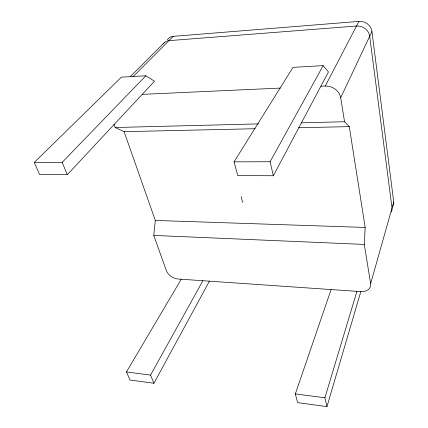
<?xml version="1.0" encoding="UTF-8"?>
<svg xmlns="http://www.w3.org/2000/svg" width="428" height="428" viewBox="0 0 428 428"><rect width="100%" height="100%" fill="white"/><g stroke="black" fill="none" stroke-linecap="round" stroke-linejoin="round"><path stroke-width="0.64" d="M114.025 124.361L115.148 127.507L124.099 131.663L155.294 220.436L153.759 235.421L166.353 270.608A10.39 6.811 30.9 0 0 178.203 279.024L360.681 291.596A11.77 8.287 18.8 0 0 370.632 283.727L364.303 244.425L365.17 227.445L349.269 126.624L344.545 121.734L340.688 97.771L371.921 31.506A11.62 10.78 21.8 0 0 358.932 21.4L173.169 36.348A10.646 8.523 45.9 0 0 167.476 39.724M370.632 283.727L393.728 201.968L371.921 31.506M331.106 289.558L295.336 393.931L297.631 402.641L326.96 406.6L360.884 291.415M326.96 406.6L324.911 397.783L356.931 291.34M320.861 86.231L325.285 86.033L358.932 21.4M273.353 175.753L328.447 71.941L323.156 65.634L293.025 67.357L234.073 161.848L237.695 175.571L273.353 175.753L270.1 161.741L323.156 65.634M181.247 279.233L126.463 371.953L130.01 380.016L153.941 383.247L209.501 281.036M153.941 383.247L150.549 375.089L202.877 280.72M67.298 174.694L154.492 81.229L145.836 75.767L121.392 77.163L34.272 162.447L39.595 174.549L67.298 174.694L62.178 162.362L145.836 75.767M133.044 76.687L173.169 36.348M130.251 76.649L164.603 42.345M142.23 94.369L280.474 88.072M115.148 127.507L258.523 123.895M301.2 122.825L344.545 121.734M124.099 131.663L255.061 128.732M298.493 127.758L349.269 126.624M34.272 162.447L62.178 162.362M234.073 161.848L270.1 161.741M155.294 220.436L365.17 227.445M153.759 235.421L364.303 244.425M126.463 371.953L150.549 375.089M295.336 393.931L324.911 397.783M241.076 196.522L242.655 202.455M325.285 86.033A13.68 11.775 25.1 0 1 340.688 97.771M391.208 212.021A10.342 7.988 16.3 0 0 392.037 207.949L369.685 36.252A11.77 10.861 22.2 0 0 356.524 26.028L168.873 40.66A10.77 8.565 45.6 0 0 163.148 44.052M393.728 201.968A10.229 7.955 16.1 0 1 392.899 206.018"/></g></svg>
